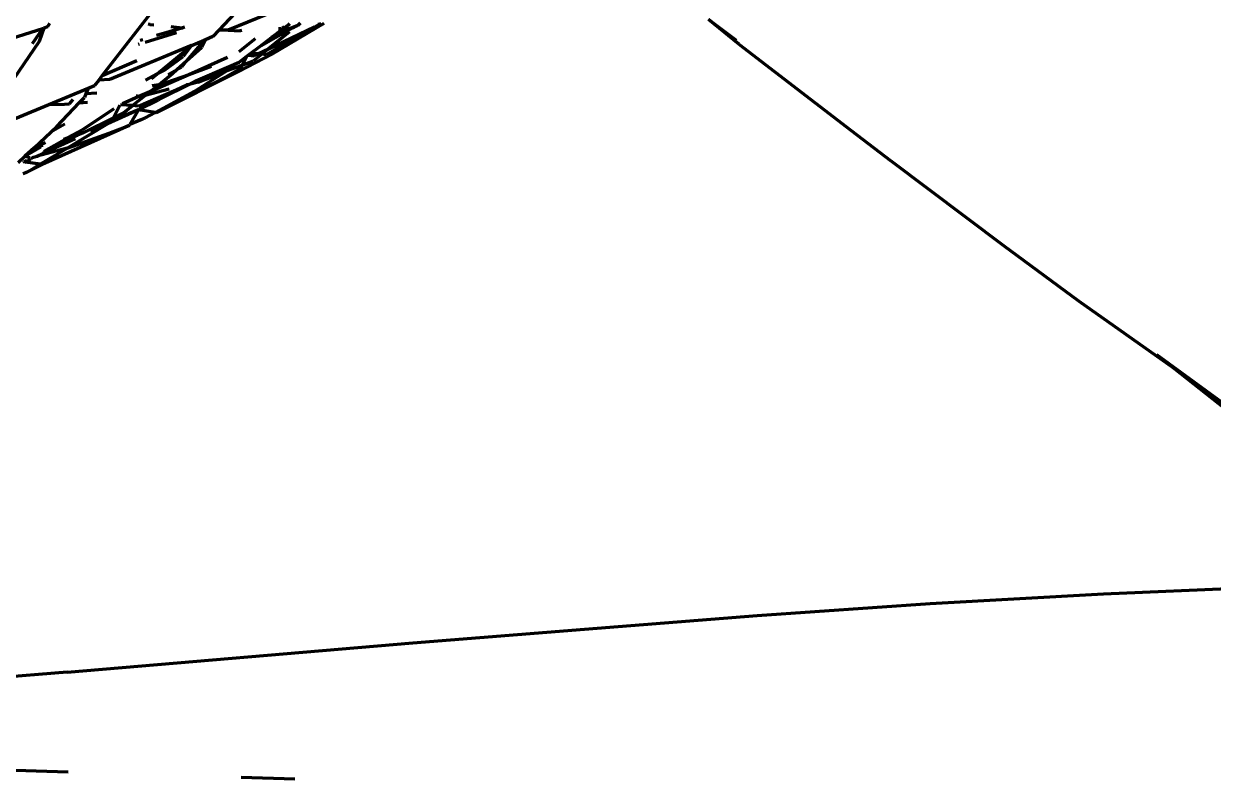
# Model space of a CAD drawing. Header units: millimetres. Extents: x 4307 to 31003, y 2809 to 20009.
# Drawn here: x 7151.9 to 7252.9, y 8471.2 to 8535.2 of the extents above; entities that cross this region are included whole.
import ezdxf

# ---------------------------------------------------------------- set-up
doc = ezdxf.new("R2010")
doc.units = ezdxf.units.MM
doc.layers.add('ProfileEdges', color=7, linetype='Continuous')

msp = doc.modelspace()

# ---------------------------------------------------------------- linework, layer by layer
at = {"layer": 'ProfileEdges', "lineweight": 211}
for p, q in [((7163.67, 8537.37), (7158.59, 8530.84)), ((7169.86, 8536.14), (7168.49, 8534.69)), ((7172.62, 8536.05), (7169.28, 8534.69)), ((7212.6, 8533.52), (7210.03, 8535.6)), ((7212.41, 8533.83), (7210.03, 8535.6)), ((7153.52, 8534.82), (7144.75, 8532.04)), ((7153.52, 8534.82), (7152.65, 8533.55)), ((7153.66, 8534.87), (7153.24, 8533.74)), ((7153.66, 8534.87), (7153.52, 8534.82)), ((7153.97, 8534.97), (7153.66, 8534.87)), ((7154.14, 8535.26), (7153.97, 8534.97)), ((7162.63, 8535.19), (7162.5, 8535.21)), ((7162.63, 8535.19), (7162.99, 8535.15)), ((7163.21, 8534.26), (7165.35, 8534.9)), ((7164.42, 8535), (7165.35, 8534.9)), ((7165.35, 8534.9), (7165.61, 8534.98)), ((7165.35, 8534.9), (7165.48, 8534.89)), ((7168.49, 8534.69), (7167.99, 8534.16)), ((7169.28, 8534.69), (7168.49, 8534.69)), ((7169.28, 8534.69), (7170.29, 8534.65)), ((7170.43, 8534.66), (7170.29, 8534.65)), ((7174.73, 8534.86), (7171.86, 8533.23)), ((7176.6, 8534.97), (7172.52, 8532.61)), ((7172.71, 8533.12), (7176.6, 8534.97)), ((7172.97, 8534.08), (7173.96, 8534.83)), ((7172.99, 8532.65), (7177.43, 8535.3)), ((7173.76, 8534.82), (7173.55, 8534.81)), ((7174.56, 8534.85), (7173.78, 8534.45)), ((7173.87, 8534.87), (7174.03, 8535.01)), ((7173.96, 8534.83), (7174.43, 8535.18)), ((7174.56, 8534.85), (7173.96, 8534.83)), ((7174.43, 8535.18), (7174.52, 8535.26)), ((7175.2, 8535.1), (7174.56, 8534.85)), ((7174.73, 8534.86), (7174.56, 8534.85)), ((7174.81, 8534.87), (7174.73, 8534.86)), ((7175.2, 8535.1), (7174.81, 8534.87)), ((7175.32, 8535.2), (7175.2, 8535.1)), ((7175.38, 8535.28), (7175.32, 8535.2)), ((7176.6, 8534.97), (7177.07, 8535.23)), ((7176.92, 8535.2), (7177.07, 8535.23)), ((7177.07, 8535.23), (7177.14, 8535.24)), ((7153.24, 8533.74), (7148.34, 8526.54)), ((7161.82, 8533.84), (7162.04, 8533.9)), ((7164.89, 8534.48), (7162.24, 8533.66)), ((7167.25, 8533.85), (7165.76, 8532.09)), ((7166.16, 8533.39), (7167.25, 8533.85)), ((7167.06, 8533.26), (7167.35, 8533.89)), ((7167.35, 8533.89), (7167.25, 8533.85)), ((7167.99, 8534.16), (7167.35, 8533.89)), ((7170.22, 8532.9), (7171.6, 8533.98)), ((7171.86, 8533.23), (7172.97, 8534.08)), ((7174.5, 8534.55), (7172.71, 8533.12)), ((7173.78, 8534.45), (7172.97, 8534.08)), ((7166.16, 8533.39), (7159.24, 8530.5)), ((7161.74, 8533.51), (7161.65, 8533.48)), ((7163.27, 8530.99), (7166.16, 8533.39)), ((7166.16, 8533.39), (7165.46, 8532.47)), ((7165.76, 8532.09), (7167.06, 8533.26)), ((7170.15, 8531.2), (7172.99, 8532.65)), ((7170.88, 8532.49), (7170.99, 8532.57)), ((7170.99, 8532.57), (7171.21, 8532.74)), ((7170.99, 8532.57), (7171.47, 8532.53)), ((7171.21, 8532.74), (7171.86, 8533.23)), ((7171.8, 8532.68), (7171.21, 8532.74)), ((7172.13, 8532.65), (7171.44, 8532.1)), ((7171.47, 8532.53), (7171.8, 8532.68)), ((7171.8, 8532.68), (7172.71, 8533.12)), ((7172.13, 8532.65), (7171.8, 8532.68)), ((7172.71, 8533.12), (7172.13, 8532.65)), ((7172.52, 8532.61), (7172.13, 8532.65)), ((7212.6, 8533.52), (7222.13, 8526.2)), ((7158.59, 8530.84), (7161.54, 8532.11)), ((7163.88, 8531.31), (7165.46, 8532.47)), ((7164.93, 8531.35), (7165.76, 8532.09)), ((7164.93, 8531.35), (7165.32, 8531.57)), ((7165.76, 8532.09), (7165.32, 8531.57)), ((7169.24, 8532.37), (7165.94, 8530.92)), ((7167.85, 8531.61), (7165.94, 8530.92)), ((7166.55, 8530.39), (7169.38, 8531.62)), ((7169.2, 8531.28), (7170.47, 8531.73)), ((7169.38, 8531.62), (7169.2, 8531.28)), ((7169.38, 8531.62), (7170.21, 8531.98)), ((7170.21, 8531.98), (7170.88, 8532.49)), ((7170.3, 8531.41), (7170.47, 8531.73)), ((7170.47, 8531.73), (7170.88, 8532.49)), ((7170.47, 8531.73), (7171.44, 8532.1)), ((7158.59, 8530.84), (7158.3, 8530.47)), ((7163.27, 8530.99), (7162.26, 8530.47)), ((7165.94, 8530.92), (7162.63, 8529.47)), ((7162.79, 8530.59), (7163.27, 8530.99)), ((7170.15, 8531.2), (7163.19, 8527.7)), ((7163.19, 8527.7), (7169.06, 8530.71)), ((7163.88, 8531.31), (7163.27, 8530.99)), ((7163.42, 8530.1), (7164.55, 8531.01)), ((7165.94, 8530.92), (7164.01, 8530.23)), ((7164.2, 8530.93), (7164.93, 8531.35)), ((7164.55, 8531.01), (7164.93, 8531.35)), ((7166.46, 8529.53), (7169.06, 8531.19)), ((7166.73, 8530.29), (7169.06, 8531.19)), ((7170.3, 8531.41), (7169.06, 8530.71)), ((7169.06, 8531.19), (7169.2, 8531.28)), ((7154.08, 8528.4), (7157.41, 8529.78)), ((7157.41, 8529.78), (7157.21, 8529.3)), ((7157.41, 8529.78), (7157.94, 8530)), ((7158.3, 8530.47), (7157.94, 8530)), ((7159.24, 8530.5), (7158.3, 8530.47)), ((7161.67, 8528.26), (7164.86, 8529.65)), ((7164.28, 8529.68), (7162.25, 8529.17)), ((7162.63, 8529.47), (7163.42, 8530.1)), ((7162.85, 8529.99), (7163.42, 8530.1)), ((7163.12, 8527.71), (7166.46, 8529.53)), ((7163.42, 8530.1), (7164.01, 8530.23)), ((7163.62, 8528.92), (7165.98, 8530.1)), ((7164.86, 8529.65), (7163.62, 8528.92)), ((7164.86, 8529.65), (7165.78, 8530.05)), ((7165.98, 8530.1), (7165.78, 8530.05)), ((7165.98, 8530.1), (7166.55, 8530.39)), ((7166.73, 8530.29), (7165.98, 8530.1)), ((7154.74, 8526.52), (7156.64, 8528.53)), ((7155.82, 8528.46), (7156.13, 8528.81)), ((7156.64, 8528.53), (7157.09, 8529)), ((7156.64, 8528.53), (7157.35, 8528.58)), ((7157.21, 8529.3), (7157.09, 8529)), ((7158.15, 8529.35), (7157.21, 8529.3)), ((7161.71, 8529.07), (7160.31, 8528.46)), ((7161.16, 8528.3), (7162.25, 8529.17)), ((7161.45, 8529.15), (7161.71, 8529.07)), ((7161.67, 8527.94), (7163.36, 8528.76)), ((7162.63, 8529.47), (7161.71, 8529.07)), ((7161.71, 8529.07), (7161.78, 8529.05)), ((7162.25, 8529.17), (7161.78, 8529.05)), ((7162.25, 8529.17), (7162.63, 8529.47)), ((7163.62, 8528.92), (7163.36, 8528.76)), ((7149.18, 8526.38), (7154.08, 8528.4)), ((7154.08, 8528.4), (7155.41, 8528.43)), ((7155.41, 8528.43), (7155.79, 8528.45)), ((7155.79, 8528.45), (7155.82, 8528.46)), ((7159.59, 8528.03), (7156.92, 8526.25)), ((7161.67, 8527.94), (7159.04, 8526.74)), ((7161.67, 8527.94), (7159.43, 8527.01)), ((7159.56, 8527.27), (7160.09, 8528.33)), ((7159.56, 8527.27), (7160.4, 8527.69)), ((7161.16, 8528.3), (7160.16, 8528.37)), ((7160.4, 8527.69), (7161.16, 8528.3)), ((7161.67, 8527.94), (7160.94, 8526.7)), ((7161.67, 8528.26), (7161.16, 8528.3)), ((7163.08, 8527.71), (7161.67, 8527.94)), ((7162.24, 8527.26), (7163.08, 8527.71)), ((7163.12, 8527.71), (7163.08, 8527.71)), ((7163.19, 8527.7), (7163.12, 8527.71)), ((7160.88, 8526.6), (7153.5, 8523.3)), ((7155.42, 8526.73), (7154.24, 8526.05)), ((7154.24, 8526.05), (7154.74, 8526.52)), ((7155.64, 8524.7), (7159.04, 8526.74)), ((7156.97, 8526), (7159.56, 8527.27)), ((7159.04, 8526.74), (7157.6, 8526.09)), ((7159.04, 8526.74), (7159.41, 8526.96)), ((7159.2, 8525.96), (7160.88, 8526.6)), ((7159.41, 8526.96), (7159.43, 8527.01)), ((7159.43, 8527.01), (7159.56, 8527.27)), ((7160.88, 8526.6), (7160.94, 8526.7)), ((7161.96, 8527.11), (7160.94, 8526.7)), ((7161.96, 8527.11), (7162.11, 8527.2)), ((7162.11, 8527.2), (7162.24, 8527.26)), ((7152.82, 8524.73), (7154.24, 8526.05)), ((7153.57, 8524.25), (7156.49, 8525.8)), ((7156.3, 8525.49), (7153.57, 8524.25)), ((7153.64, 8524.44), (7155.66, 8525.56)), ((7155.33, 8525.46), (7155.66, 8525.56)), ((7155.64, 8524.7), (7159.2, 8525.96)), ((7155.66, 8525.56), (7156.92, 8526.25)), ((7155.66, 8525.56), (7156.49, 8525.8)), ((7156.97, 8526), (7156.49, 8525.8)), ((7222.13, 8526.2), (7225.49, 8523.61)), ((7152.04, 8524.01), (7153.4, 8524.8)), ((7152.82, 8524.73), (7152.04, 8524.01)), ((7152.82, 8524.73), (7153.04, 8524.8)), ((7153.04, 8524.8), (7153.8, 8525.18)), ((7153.04, 8524.8), (7153.56, 8524.95)), ((7155.64, 8524.7), (7153.08, 8524.01)), ((7153.33, 8523.33), (7155.64, 8524.7)), ((7151.47, 8523.48), (7152.04, 8524.01)), ((7151.96, 8523.52), (7151.93, 8523.48)), ((7152.17, 8523.62), (7151.96, 8523.52)), ((7152.03, 8523.48), (7151.96, 8523.52)), ((7152.03, 8523.48), (7152.08, 8523.5)), ((7152.04, 8524.01), (7152.46, 8523.89)), ((7152.08, 8523.5), (7152.54, 8523.79)), ((7153.33, 8523.33), (7152.08, 8523.5)), ((7152.17, 8523.62), (7152.23, 8523.67)), ((7152.77, 8523.92), (7152.54, 8523.79)), ((7152.77, 8523.92), (7153.08, 8524.01)), ((7153.08, 8524.01), (7153.57, 8524.25)), ((7235.1, 8516.41), (7225.49, 8523.61)), ((7151.89, 8522.53), (7152.27, 8522.69)), ((7152.27, 8522.69), (7152.39, 8522.76)), ((7152.39, 8522.76), (7152.43, 8522.78)), ((7152.43, 8522.78), (7153.33, 8523.33)), ((7153.5, 8523.3), (7152.43, 8522.78)), ((7153.5, 8523.3), (7153.33, 8523.33)), ((7241.45, 8511.72), (7235.1, 8516.41)), ((7249.53, 8506.01), (7241.45, 8511.72)), ((7254.36, 8502.6), (7248.08, 8507.16)), ((7248.08, 8507.16), (7249.53, 8506.01)), ((7249.53, 8506.01), (7257.27, 8499.91)), ((7254.36, 8502.6), (7249.53, 8506.01)), ((7243.53, 8486.91), (7258.28, 8487.54)), ((7228.83, 8486.07), (7243.53, 8486.91)), ((7214.15, 8485.06), (7228.83, 8486.07)), ((7199.5, 8483.91), (7214.15, 8485.06)), ((7184.95, 8482.74), (7199.5, 8483.91)), ((7155.62, 8480.25), (7184.95, 8482.74)), ((7155.62, 8480.25), (7140.96, 8479.06)), ((7155.72, 8471.78), (7118.08, 8472.96)), ((7174.93, 8471.18), (7170.39, 8471.32))]:
    msp.add_line(p, q, dxfattribs=at)

doc.saveas('drawing.dxf')
